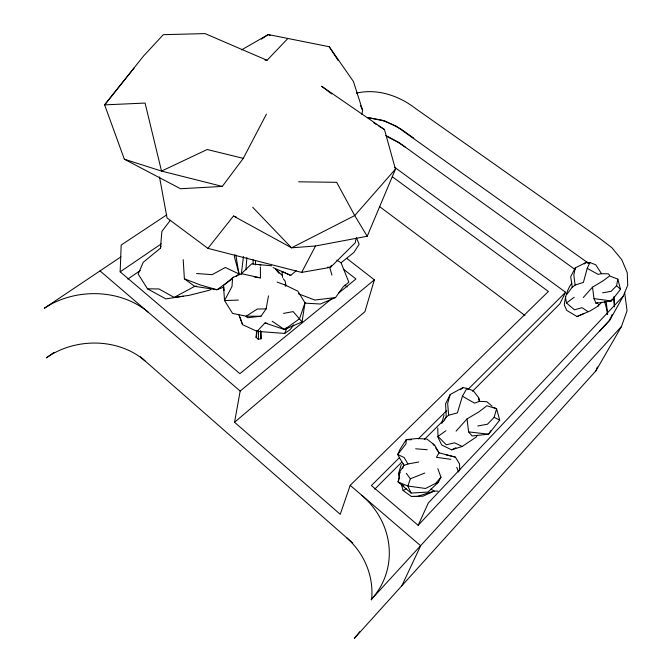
<?xml version="1.0" encoding="UTF-8"?>
<svg xmlns="http://www.w3.org/2000/svg" width="672" height="672" viewBox="0 0 672 672"><rect width="100%" height="100%" fill="white"/><g stroke="black" fill="none" stroke-linecap="round" stroke-linejoin="round"><path stroke-width="1.01" d="M253.1 263.945L253.134 259.762M607.236 314.336L607.278 311.338L604.565 301.358M260.929 331.598L261.055 338.772L258.317 339.318L258.51 330.977M331.632 298.822L239.887 373.674L120.17 271.832L121.17 245.045L166.698 214.88M245.91 269.833L246.91 257.51M256.754 334.118L256.998 331.145M258.317 339.318L256.057 337.361L256.704 330.473M241.324 274.134L243.466 256.528M238.627 314.42L242.558 324.652L257.09 331.372L264.986 322.955L284.449 329.54L302.056 321.922L304.996 302.82L297.822 291.152L285.146 285.012L277.141 282.089M361.889 114.383L362.611 110.3L353.43 81.497L329.213 46.721L268.246 34.549L241.525 49.904M246.17 316.63L247.808 317.705L260.988 316.235L266.129 308.902L268.472 295.873M392.339 176.761L548.394 291.463L350.196 485.344L340.25 514.307L234.545 422.276L240.173 391.045L374.363 279.821L346.786 258.409M356.017 238.678L355.27 242.768L330.557 267.322L301.644 272.404L207.917 248.363L167.034 217.955L159.516 176.963M437.808 468.661L440.966 477.246L438.329 482.32L428.039 492.072L411.062 493.063L398.143 481.958L400.134 471.097L403.822 465.452L407.938 463.982L418.757 461.983M602.591 292.832L611.159 291.312L616.585 285.718L617.82 279.149L609.664 275.948L603.238 280.753L592.511 287.162L583.313 297.478M575.257 267.926L573.838 274.999L575.106 285.054L572.3 287.297L570.696 276.688L575.257 267.926L585.64 262.66L589.924 262.567L595.72 264.76L601.524 273.706L608.202 273.798L609.638 275.251M601.768 302.198L597.904 306.197L590.26 310.85L577.072 316.52L566.79 310.464L564.32 304.987C565.06 297.352 567.26 289.271 571.855 283.055M589.924 262.567L587.219 268.338L583.397 282.425L575.106 285.054M160.507 248.052L161.053 246.028M256.057 337.361L256.469 335.857M444.066 414.868L441.722 423.284L442.957 421.604M492.164 406.224L486.763 401.688L479.455 401.344L478.59 397.589L473.374 390.81L466.864 388.332L462.832 387.635L450.181 394.531L447.67 403.427L448.636 415.237L446.25 416.968L443.512 421.361M477.767 425.989L487.494 424.208L494.138 417.337L496.583 408.803L493.853 407.358M374.363 279.821L364.93 311.657L234.545 422.276M466.864 388.332L462.445 396.228L457.388 412.894L448.636 415.237M399.546 477.716L398.462 473.785L401.318 464.512M399.798 483.092L398.143 481.958L399.353 478.086M234.948 254.898L234.368 256.62L239.064 274.008L235.662 276.427M424.805 473.029L410.348 478.808L407.87 486.024L411.062 493.063M304.996 302.82L299.485 318.805L284.449 329.54L272.219 321.241M359.629 631.739A75.516 71.526 21.6 0 1 358.495 633.31L354.32 638.4L595.955 370.818L621.432 326.55L627.052 310.733L624.616 292.337M331.271 265.406L330.557 267.322L327.449 267.212M595.955 370.818L597.408 366.971M257.09 331.372L284.718 333.438L286.826 327.953M612.083 299.2L611.386 300.964L596.039 303.324L593.981 298.612L592.511 287.162M402.646 468.376L403.822 465.452L403.393 463.697M610.109 318.797L609.344 320.687L599.584 331.397M399.512 457.565L371.398 485.545L418.16 525.328L610 319.847L623.272 296.083L627.724 285.239L627.245 272.672L621.776 259.694L611.932 247.766L598.786 237.686L415.187 108.251C398.756 95.55 376.883 88.284 356.286 93.173M610 319.847L612.234 314.446M207.917 248.363L233.47 216.031L291.556 247.817L315.538 245.986L367.198 236.258L395.455 169.142L384.46 129.545L321.67 86.26L331.674 93.912M418.16 525.328L428.308 502.992L623.272 296.083M401.713 586.026L420.672 545.748L350.196 485.344M450.181 394.531L445.586 403.847L446.25 416.968M394.775 167.378L565.589 292.253L559.801 303.904L472.5 391.297M597.904 306.197L598.836 304.324M287.532 38.833L267.044 60.295L205.061 33.6L163.313 34.675L143.396 56.196L104.63 104.866L124.345 159.205L180.55 188.748L222.298 186.404L243.289 158.348L266.456 114.08M301.644 272.404L315.538 245.986M477.162 435.28L476.213 437.052L462.21 446.468L451.66 449.845L441.756 445.032L437.581 436.548M489.132 433.322L490.745 430.718M305.172 303.139L320.368 304.021L335.504 297.57L343.333 286.65L348.852 282.19L341.057 262.786L336.781 260.148M293.681 324.862L290.312 329.515L284.718 333.438M444.192 419.924L446.662 416.556M567 294.227L572.603 286.65M170.335 220.282L161.885 231.42L160.432 248.186L143.27 262.265L138.146 274L147.487 288.826L165.833 298.88L183.322 296.218M617.82 279.149L620.508 289.304L611.386 300.964L593.981 298.612M467.032 418.9L468.619 431.903L472.114 435.96L488.594 434.188L499.724 420.126L496.583 408.803L486.856 405.754L478.951 411.869L467.032 418.9L456.078 431.138M134.467 67.561L104.63 104.866L145.076 103.068L161.532 171.091L222.298 186.404M621.432 326.55L371.137 599.659L375.514 594.409A80.102 73.886 20.1 0 0 361.712 495.239M440.966 477.246L435.674 483.311L425.586 488.477L407.87 486.024L398.143 481.958M395.455 169.142L354.724 215.561L291.556 247.817L252.697 207.253M284.449 329.54L285.684 328.18M374.766 489.14L401.99 461.882M424.385 439.463L442.42 421.411M418.337 438.824L446.712 410.584M467.62 389.768L565.589 292.253M211.26 288.691L209.756 290.136L189.008 295.378L174.149 297.402L158.953 288.952L147.487 288.826M241.214 273.832L251.597 263.936L271.715 265.793M584.195 263.995L585.64 262.66M460.589 389.684L462.832 387.635M273.076 267.565L290.749 275.419L296.226 270.715M260.988 316.235L246.204 316.193L232.562 313.396L224.54 300.569L223.457 285.541L233.486 277.032M398.462 473.785L399.966 472.542M338.671 293.084L355.967 278.972L344.106 269.707M341.057 262.786L353.858 252.462L359.159 244.247L356.32 237.611M588.126 311.716L582.07 307.692L574.434 309.8L566.513 302.996L574.165 297.259M462.21 446.468L454.558 442.798L446.3 444.797L437.993 436.447L445.939 430.693M232.268 278.846L216.964 289.733L194.687 286.356L184.388 278.804L183.196 259.652M53.962 352.447L46.292 357.848L51.374 354.572A72.047 59.287 -5.5 0 1 144.976 360.881M127.823 279.098L140.297 270.505M120.17 271.832L161.314 243.844M120.994 256.83L44.276 308.272L49.652 304.97M261.299 39.144L268.246 34.549L270.136 35.431M246.204 316.193L257.342 309.011L266.129 308.902M401.444 484.596L403.074 490.493L406.426 488.645M174.149 297.402L194.687 286.356L196.686 286.163M435.557 483.756L438.329 482.32M451.66 449.845L455.952 447.695M577.072 316.52L583.918 313.522M223.709 287.137L216.964 289.733L200.466 285.004L184.388 278.804M479.455 401.344L474.524 403.15L462.445 396.228M596.039 303.324L597.794 302.711M283.567 313.396L293.143 311.598L302.056 321.922M601.524 273.706L598.046 274.361L587.219 268.338M335.504 297.57L314.798 300.023L298.435 293.79M238.333 300.082L224.54 300.569L232.008 286.457L232.596 277.687L241.626 273.714L260.442 277.864L260.417 266.986M403.074 490.493L411.407 496.465L422.831 496.222L434.288 491.047L437.968 491.173M411.407 496.465L417.404 496.406L434.288 491.047L430.794 489.065M298.612 181.801L336.68 182.33L354.724 215.561L367.198 236.258M411.281 439.757L406.224 439.606L400.151 449.131L397.706 454.499L403.822 465.452M196.568 273.529L212.167 274.655L225.364 267.473L239.064 274.008L238.291 270.035M415.666 448.787L427.241 449.728M488.594 434.188L468.619 431.903M264.978 60.052L267.044 60.295M450.82 459.32L436.422 457.321L439.051 452.819L434.658 445.133L426.972 439.076L417.06 438.514L406.224 439.606L406.006 443.839L397.706 454.499L404.216 457.548L407.938 463.982M264.986 322.955L267.036 323.249M254.218 276.931L260.442 277.864M367.517 117.558L382.427 120.263L396.026 126L588.538 263.306M367.844 117.566L385.274 121.17L400.554 128.789L413.792 138.205M243.289 158.348L207.186 149.512L161.532 171.091L124.345 159.205M445.998 454.793L455.372 457.111L459.572 463.966L459.64 470.854M455.372 457.111L439.051 452.819L435.75 447.98M258.947 264.583L260.921 265.138M233.47 216.031L236.401 217.106M386.341 136.198L398.378 142.481L405.166 147M290.749 275.419L281.879 271.337L282.668 277.578M494.138 417.337L499.724 420.126M385.837 135.517L398.74 142.372L575.072 269.531M373.842 122.917L376.496 124.572M378.269 125.681L384.46 129.545M402.284 484.789L403.948 485.923M379.42 206.472L524.966 315.479M586.606 261.92L588.202 263.164M344.87 285.146L347.18 286.961M100.002 270.908L240.173 391.045M140.347 356.79L352.64 542.984M616.585 285.718L620.508 289.304M282.106 275.352L275.772 269.312L278.897 273.244M283.265 278.754L285.138 281.106L286.07 285.97M406.342 473.348L410.348 478.808M433.003 443.94L434.104 445.553M329.213 46.721L338.117 60.413M605.321 301.316L606.379 303.072L607.622 314.513M360.494 105.58L362.611 110.3M456.767 467.376L458.59 472.013M240.047 317.218L242.558 324.652M329.658 267.162L331.943 275.1M478.59 397.589L479.489 401.545M565.328 296.486L566.513 302.996M235.864 255.158L238.132 269.044M223.457 285.541L224.154 290.497M613.46 297.184L614.569 306.415M260.585 330.565L261.055 338.772M285.289 284.164L285.382 286.205M614.116 296.562L614.401 306.961M437.758 427.972L437.993 436.447M255.469 260.694L255.545 264.877M148.344 312.337A76.028 60.757 -3.3 0 0 98.137 293.731A76.003 60.74 -3.3 0 0 49.652 304.97M346.357 537.482A75.541 71.551 21.6 0 1 371.666 586.278A75.516 71.526 21.6 0 1 371.566 599.928"/></g></svg>
